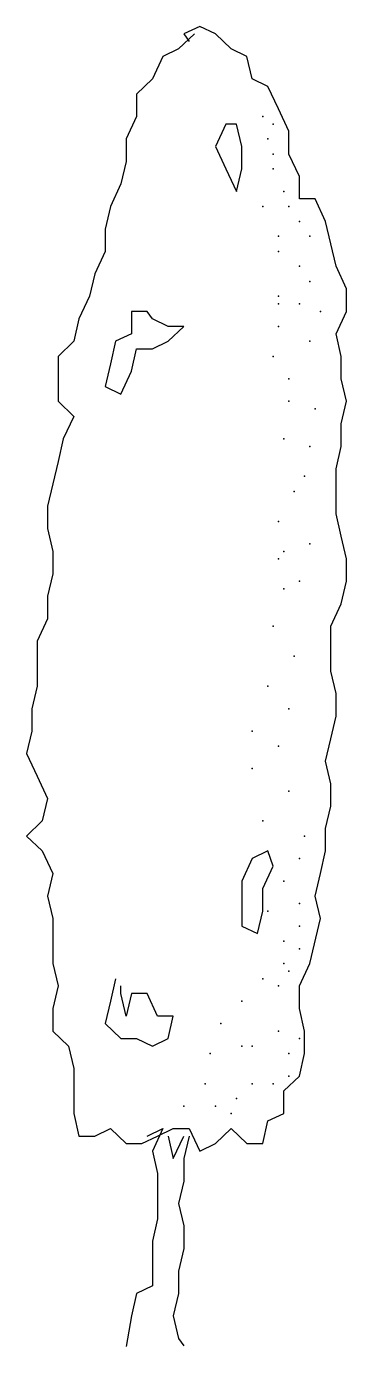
# Model space of a CAD drawing. Extents: x -1 to 2.2, y 0 to 13.1.
import ezdxf

# ---------------------------------------------------------------- set-up
doc = ezdxf.new("R2010")
doc.units = 0
doc.layers.get('0').update_dxf_attribs({"linetype": 'CONTINUOUS'})

msp = doc.modelspace()

# ---------------------------------------------------------------- linework, layer by layer
for p, q in [((0.73, 13.116), (0.574, 13.041)), ((0.886, 13.041), (0.73, 13.116)), ((0.677, 13.041), (0.521, 12.893)), ((0.574, 13.041), (0.627, 12.966)), ((1.042, 12.893), (0.886, 13.041)), ((0.521, 12.893), (0.365, 12.818)), ((1.198, 12.818), (1.042, 12.893)), ((0.365, 12.818), (0.262, 12.595)), ((1.251, 12.595), (1.198, 12.818)), ((0.262, 12.595), (0.104, 12.444)), ((1.407, 12.52), (1.251, 12.595)), ((1.512, 12.297), (1.407, 12.52)), ((0.104, 12.444), (0.104, 12.221)), ((0.104, 12.221), (0, 11.998)), ((1.615, 12.074), (1.512, 12.297)), ((0.991, 12.146), (0.886, 11.923)), ((1.095, 12.146), (0.991, 12.146)), ((1.147, 11.923), (1.095, 12.146)), ((1.615, 11.848), (1.615, 12.074)), ((0, 11.998), (0, 11.775)), ((0.886, 11.923), (0.991, 11.7)), ((1.147, 11.7), (1.147, 11.923)), ((1.721, 11.625), (1.615, 11.848)), ((0, 11.775), (-0.052, 11.553)), ((0.991, 11.7), (1.095, 11.477)), ((1.095, 11.477), (1.147, 11.7)), ((-0.052, 11.553), (-0.156, 11.326)), ((1.721, 11.402), (1.721, 11.625)), ((-0.156, 11.326), (-0.208, 11.103)), ((1.877, 11.402), (1.721, 11.402)), ((1.98, 11.179), (1.877, 11.402)), ((2.086, 10.733), (1.98, 11.179)), ((-0.208, 11.103), (-0.208, 10.881)), ((-0.208, 10.881), (-0.312, 10.658)), ((-0.312, 10.658), (-0.364, 10.435)), ((2.189, 10.51), (2.086, 10.733)), ((2.189, 10.284), (2.189, 10.51)), ((-0.364, 10.435), (-0.47, 10.212)), ((0.053, 10.284), (0.053, 10.061)), ((0.209, 10.284), (0.053, 10.284)), ((0.262, 10.212), (0.209, 10.284)), ((2.086, 10.061), (2.189, 10.284)), ((-0.47, 10.212), (-0.52, 9.989)), ((0.418, 10.136), (0.262, 10.212)), ((0.574, 10.136), (0.418, 10.136)), ((0.418, 9.989), (0.574, 10.136)), ((-0.52, 9.989), (-0.677, 9.838)), ((-0.105, 9.989), (-0.156, 9.763)), ((0.053, 10.061), (-0.105, 9.989)), ((0.262, 9.913), (0.418, 9.989)), ((2.136, 9.838), (2.086, 10.061)), ((-0.677, 9.838), (-0.677, 9.392)), ((0.053, 9.69), (0.104, 9.913)), ((0.104, 9.913), (0.262, 9.913)), ((2.136, 9.615), (2.136, 9.838)), ((-0.156, 9.763), (-0.208, 9.54)), ((-0.052, 9.464), (0.053, 9.69)), ((2.189, 9.392), (2.136, 9.615)), ((-0.208, 9.54), (-0.052, 9.464)), ((-0.677, 9.392), (-0.52, 9.241)), ((2.136, 9.169), (2.189, 9.392)), ((-0.52, 9.241), (-0.626, 9.018)), ((2.136, 8.943), (2.136, 9.169)), ((-0.626, 9.018), (-0.677, 8.795)), ((2.086, 8.72), (2.136, 8.943)), ((-0.677, 8.795), (-0.782, 8.35)), ((2.086, 8.274), (2.086, 8.72)), ((-0.782, 8.35), (-0.782, 8.127)), ((2.136, 8.051), (2.086, 8.274)), ((-0.782, 8.127), (-0.729, 7.9)), ((2.189, 7.828), (2.136, 8.051)), ((-0.729, 7.9), (-0.729, 7.678)), ((2.189, 7.605), (2.189, 7.828)), ((-0.729, 7.678), (-0.782, 7.455)), ((2.136, 7.379), (2.189, 7.605)), ((-0.782, 7.455), (-0.782, 7.232)), ((2.033, 7.156), (2.136, 7.379)), ((-0.782, 7.232), (-0.885, 7.009)), ((2.033, 6.71), (2.033, 7.156)), ((-0.885, 7.009), (-0.885, 6.56)), ((2.086, 6.487), (2.033, 6.71)), ((-0.885, 6.56), (-0.938, 6.337)), ((2.086, 6.264), (2.086, 6.487)), ((-0.938, 6.337), (-0.938, 6.114)), ((2.033, 6.038), (2.086, 6.264)), ((-0.938, 6.114), (-0.991, 5.891)), ((1.98, 5.815), (2.033, 6.038)), ((-0.991, 5.891), (-0.885, 5.668)), ((2.033, 5.592), (1.98, 5.815)), ((-0.885, 5.668), (-0.782, 5.445)), ((2.033, 5.369), (2.033, 5.592)), ((-0.782, 5.445), (-0.835, 5.222)), ((1.98, 5.147), (2.033, 5.369)), ((-0.835, 5.222), (-0.991, 5.071)), ((1.98, 4.924), (1.98, 5.147)), ((-0.991, 5.071), (-0.835, 4.924)), ((-0.835, 4.924), (-0.729, 4.701)), ((1.407, 4.924), (1.251, 4.848)), ((1.459, 4.773), (1.407, 4.924)), ((1.93, 4.701), (1.98, 4.924)), ((1.251, 4.848), (1.147, 4.625)), ((1.356, 4.55), (1.459, 4.773)), ((-0.729, 4.701), (-0.782, 4.475)), ((1.147, 4.625), (1.147, 4.176)), ((1.877, 4.475), (1.93, 4.701)), ((-0.782, 4.475), (-0.729, 4.252)), ((1.356, 4.327), (1.356, 4.55)), ((1.93, 4.252), (1.877, 4.475)), ((-0.729, 4.252), (-0.729, 3.806)), ((1.303, 4.104), (1.356, 4.327)), ((1.824, 3.806), (1.93, 4.252)), ((1.147, 4.176), (1.303, 4.104)), ((-0.729, 3.806), (-0.677, 3.583)), ((1.721, 3.583), (1.824, 3.806)), ((-0.677, 3.583), (-0.729, 3.36)), ((-0.105, 3.655), (-0.156, 3.432)), ((-0.052, 3.507), (-0.052, 3.583)), ((1.721, 3.36), (1.721, 3.583)), ((-0.156, 3.432), (-0.208, 3.209)), ((0, 3.284), (-0.052, 3.507)), ((0.053, 3.507), (0, 3.284)), ((0.209, 3.507), (0.053, 3.507)), ((0.312, 3.284), (0.209, 3.507)), ((-0.729, 3.36), (-0.729, 3.134)), ((0.468, 3.284), (0.312, 3.284)), ((0.418, 3.061), (0.468, 3.284)), ((1.771, 3.134), (1.721, 3.36)), ((-0.208, 3.209), (-0.052, 3.061)), ((-0.729, 3.134), (-0.573, 2.986)), ((-0.052, 3.061), (0.104, 3.061)), ((0.104, 3.061), (0.262, 2.986)), ((0.262, 2.986), (0.418, 3.061)), ((1.771, 2.911), (1.771, 3.134)), ((-0.573, 2.986), (-0.52, 2.763)), ((1.721, 2.688), (1.771, 2.911)), ((-0.52, 2.763), (-0.52, 2.317)), ((1.565, 2.54), (1.721, 2.688)), ((1.565, 2.317), (1.565, 2.54)), ((-0.52, 2.317), (-0.47, 2.091)), ((1.356, 2.019), (1.407, 2.242)), ((1.407, 2.242), (1.565, 2.317)), ((-0.312, 2.091), (-0.156, 2.166)), ((-0.156, 2.166), (0, 2.019)), ((0.209, 2.091), (0.365, 2.166)), ((0.365, 2.166), (0.262, 1.943)), ((0.312, 2.091), (0.468, 2.166)), ((0.468, 2.166), (0.627, 2.166)), ((0.627, 2.166), (0.73, 1.943)), ((0.886, 2.019), (1.042, 2.166)), ((1.042, 2.166), (1.198, 2.019)), ((-0.47, 2.091), (-0.312, 2.091)), ((0, 2.019), (0.156, 2.019)), ((0.156, 2.019), (0.312, 2.091)), ((0.418, 2.091), (0.468, 1.868)), ((0.468, 1.868), (0.574, 2.091)), ((0.627, 2.091), (0.574, 1.868)), ((0.73, 1.943), (0.886, 2.019)), ((1.198, 2.019), (1.356, 2.019)), ((0.262, 1.943), (0.312, 1.721)), ((0.574, 1.868), (0.574, 1.645)), ((0.312, 1.721), (0.312, 1.271)), ((0.574, 1.645), (0.521, 1.422)), ((0.521, 1.422), (0.574, 1.199)), ((0.312, 1.271), (0.262, 1.049)), ((0.574, 1.199), (0.574, 0.976)), ((0.262, 1.049), (0.262, 0.603)), ((0.574, 0.976), (0.521, 0.75)), ((0.521, 0.75), (0.521, 0.527)), ((0.104, 0.527), (0.053, 0.304)), ((0.262, 0.603), (0.104, 0.527)), ((0.521, 0.527), (0.468, 0.304)), ((0.053, 0.304), (0, 0)), ((0.468, 0.304), (0.521, 0.081)), ((0.521, 0.081), (0.574, 0.006))]:
    msp.add_line(p, q)
for p in [(1.356, 12.221), (1.459, 12.146), (1.407, 11.998), (1.459, 11.848), (1.459, 11.7), (1.565, 11.477), (1.356, 11.326), (1.615, 11.326), (1.721, 11.179), (1.512, 11.031), (1.824, 11.031), (1.512, 10.881), (1.721, 10.733), (1.824, 10.582), (1.512, 10.435), (1.512, 10.359), (1.721, 10.359), (1.93, 10.284), (1.512, 10.136), (1.824, 9.989), (1.459, 9.838), (1.615, 9.615), (1.615, 9.392), (1.877, 9.317), (1.565, 9.018), (1.824, 8.943), (1.771, 8.648), (1.668, 8.497), (1.512, 8.199), (1.565, 7.9), (1.824, 7.976), (1.512, 7.828), (1.565, 7.53), (1.721, 7.605), (1.459, 7.156), (1.668, 6.858), (1.407, 6.56), (1.615, 6.337), (1.251, 6.114), (1.512, 5.966), (1.251, 5.743), (1.615, 5.517), (1.356, 5.222), (1.771, 5.071), (1.721, 4.848), (1.565, 4.625), (1.721, 4.402), (1.407, 4.327), (1.721, 4.176), (1.565, 4.029), (1.721, 3.953), (1.565, 3.806), (1.615, 3.73), (1.356, 3.655), (1.512, 3.583), (1.147, 3.432), (0.939, 3.209), (1.512, 3.134), (1.721, 3.061), (0.833, 2.911), (1.147, 2.986), (1.251, 2.986), (1.615, 2.911), (1.615, 2.688), (0.783, 2.612), (1.251, 2.612), (1.459, 2.612), (0.574, 2.389), (0.886, 2.389), (1.095, 2.465), (1.042, 2.317)]:
    msp.add_point(p)

doc.saveas('drawing.dxf')
